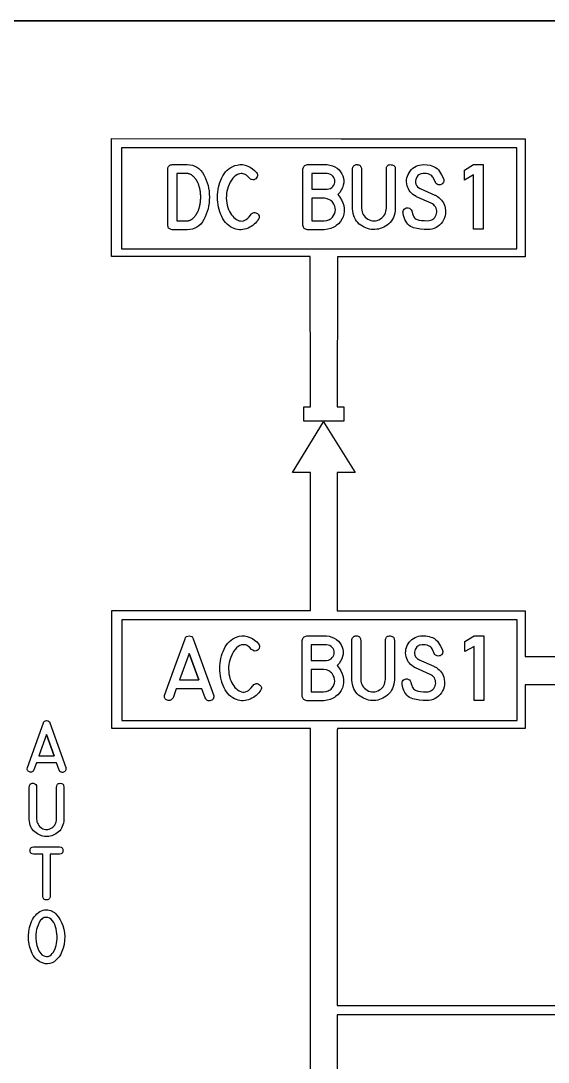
# Model space of a CAD drawing. Extents: x 361 to 684, y 82 to 686.
# Drawn here: x 404 to 437.2, y 371.2 to 436.8 of the extents above; entities that cross this region are included whole.
import ezdxf

# ---------------------------------------------------------------- set-up
doc = ezdxf.new("R2010")
doc.units = 0
for name, color, linetype in [('_BACKPANEL', 5, 'CONTINUOUS'), ('_ENGRAVING', 105, 'CONTINUOUS'), ('_TOPLAYER', 1, 'CONTINUOUS')]:
    doc.layers.add(name, color=color, linetype=linetype)

msp = doc.modelspace()

# ---------------------------------------------------------------- linework, layer by layer
at = {"layer": '_BACKPANEL'}
msp.add_lwpolyline([(683.839, 436.825), (683.839, 431.985), (683.839, 422.306), (683.839, 412.626), (683.839, 340.03), (683.839, 330.35), (361.5, 330.35), (361.5, 340.03), (361.5, 412.626), (361.5, 422.306), (361.5, 431.985), (361.5, 436.825)], close=True, dxfattribs=at)
at = {"layer": '_ENGRAVING'}
for points in [[(424.157, 429.376), (435.737, 429.376), (435.737, 421.939), (423.908, 421.939), (423.908, 420.942), (423.906, 412.485), (424.326, 412.485), (424.326, 411.585), (421.804, 411.585), (421.804, 412.485), (422.211, 412.485), (422.203, 421.96), (409.689, 421.96), (409.689, 429.397)], [(410.303, 422.461), (435.214, 422.461), (435.214, 428.811), (410.303, 428.811)], [(413.508, 427.761), (414.448, 427.761), (414.618, 427.751), (414.777, 427.721), (414.925, 427.671), (415.061, 427.601), (415.187, 427.511), (415.302, 427.4), (415.406, 427.27), (415.499, 427.12), (415.581, 426.958), (415.651, 426.791), (415.712, 426.621), (415.761, 426.446), (415.799, 426.268), (415.826, 426.086), (415.843, 425.899), (415.848, 425.709), (415.843, 425.519), (415.826, 425.332), (415.799, 425.15), (415.76, 424.971), (415.711, 424.797), (415.651, 424.627), (415.58, 424.46), (415.498, 424.298), (415.405, 424.148), (415.301, 424.017), (415.186, 423.907), (415.06, 423.817), (414.923, 423.747), (414.776, 423.697), (414.618, 423.667), (414.448, 423.657), (413.508, 423.657), (413.512, 423.657), (413.508, 423.657), (413.436, 423.669), (413.345, 423.704), (413.31, 423.73), (413.281, 423.762), (413.258, 423.799), (413.242, 423.841), (413.23, 423.941), (413.228, 423.941), (413.23, 427.481), (413.228, 427.497), (413.236, 427.55), (413.253, 427.599), (413.279, 427.643), (413.315, 427.684), (413.358, 427.718), (413.404, 427.742), (413.455, 427.756), (413.51, 427.761)], [(418.929, 424.298), (418.911, 424.272), (418.901, 424.258), (418.893, 424.246), (418.822, 424.156), (418.746, 424.074), (418.664, 423.998), (418.577, 423.928), (418.484, 423.866), (418.387, 423.81), (418.284, 423.76), (418.175, 423.718), (418.064, 423.684), (417.954, 423.662), (417.844, 423.652), (417.734, 423.653), (417.625, 423.666), (417.516, 423.691), (417.408, 423.727), (417.3, 423.775), (417.179, 423.843), (417.066, 423.922), (416.961, 424.012), (416.865, 424.113), (416.777, 424.224), (416.698, 424.347), (416.627, 424.48), (416.564, 424.625), (416.509, 424.775), (416.463, 424.927), (416.426, 425.081), (416.396, 425.236), (416.375, 425.392), (416.362, 425.55), (416.358, 425.709), (416.362, 425.87), (416.375, 426.03), (416.396, 426.187), (416.425, 426.34), (416.464, 426.49), (416.51, 426.637), (416.566, 426.781), (416.629, 426.921), (416.702, 427.058), (416.783, 427.187), (416.872, 427.303), (416.97, 427.407), (417.077, 427.498), (417.193, 427.576), (417.317, 427.642), (417.45, 427.695), (417.591, 427.735), (417.759, 427.76), (417.926, 427.758), (418.093, 427.728), (418.26, 427.67), (418.419, 427.591), (418.564, 427.498), (418.693, 427.39), (418.807, 427.268), (418.817, 427.254), (418.854, 427.193), (418.873, 427.128), (418.873, 427.061), (418.855, 426.991), (418.823, 426.926), (418.779, 426.874), (418.724, 426.836), (418.657, 426.811), (418.582, 426.802), (418.51, 426.814), (418.44, 426.848), (418.374, 426.903), (418.241, 427.039), (418.176, 427.092), (418.111, 427.135), (418.047, 427.167), (417.984, 427.19), (417.921, 427.202), (417.859, 427.204), (417.738, 427.187), (417.624, 427.147), (417.517, 427.085), (417.415, 427), (417.322, 426.897), (417.236, 426.78), (417.159, 426.65), (417.09, 426.507), (417.031, 426.359), (416.985, 426.215), (416.951, 426.077), (416.93, 425.943), (416.917, 425.797), (416.914, 425.65), (416.921, 425.503), (416.937, 425.355), (416.965, 425.21), (417.004, 425.068), (417.055, 424.931), (417.118, 424.799), (417.18, 424.69), (417.246, 424.592), (417.315, 424.504), (417.389, 424.427), (417.466, 424.361), (417.548, 424.306), (417.633, 424.261), (417.722, 424.227), (417.813, 424.207), (417.903, 424.205), (417.993, 424.222), (418.082, 424.257), (418.171, 424.309), (418.259, 424.38), (418.347, 424.469), (418.434, 424.577), (418.472, 424.629), (418.519, 424.675), (418.567, 424.709), (418.615, 424.732), (418.665, 424.744), (418.715, 424.743), (418.765, 424.731), (418.816, 424.707), (418.868, 424.672), (418.915, 424.63), (418.95, 424.586), (418.974, 424.542), (418.988, 424.496), (418.99, 424.448), (418.981, 424.399), (418.96, 424.349)], [(423.259, 427.761), (423.441, 427.735), (423.608, 427.688), (423.76, 427.62), (423.897, 427.531), (424.016, 427.426), (424.116, 427.312), (424.195, 427.187), (424.255, 427.053), (424.294, 426.911), (424.312, 426.764), (424.308, 426.613), (424.282, 426.457), (424.233, 426.303), (424.157, 426.155), (424.056, 426.013), (423.93, 425.877), (424.069, 425.712), (424.179, 425.54), (424.261, 425.361), (424.313, 425.176), (424.338, 424.99), (424.339, 424.811), (424.315, 424.638), (424.266, 424.471), (424.193, 424.314), (424.098, 424.168), (423.98, 424.036), (423.84, 423.915), (423.762, 423.861), (423.679, 423.813), (423.5, 423.736), (423.303, 423.684), (423.087, 423.657), (423.081, 423.657), (422.019, 423.657), (421.961, 423.668), (421.909, 423.687), (421.864, 423.712), (421.825, 423.743), (421.793, 423.781), (421.767, 423.826), (421.748, 423.877), (421.735, 423.935), (421.735, 427.477), (421.747, 427.535), (421.766, 427.588), (421.791, 427.633), (421.823, 427.672), (421.862, 427.704), (421.907, 427.73), (421.96, 427.749), (422.019, 427.761)], [(427.556, 425.009), (427.556, 424.969), (427.548, 424.849), (427.521, 424.701), (427.485, 424.563), (427.438, 424.434), (427.38, 424.316), (427.313, 424.208), (427.234, 424.11), (427.146, 424.022), (427.046, 423.944), (426.941, 423.876), (426.834, 423.818), (426.726, 423.769), (426.615, 423.73), (426.503, 423.701), (426.389, 423.682), (426.273, 423.672), (426.156, 423.672), (426.039, 423.681), (425.924, 423.7), (425.812, 423.729), (425.703, 423.768), (425.596, 423.816), (425.492, 423.873), (425.39, 423.94), (425.29, 424.017), (425.198, 424.104), (425.117, 424.199), (425.047, 424.304), (424.988, 424.419), (424.94, 424.542), (424.903, 424.675), (424.878, 424.818), (424.864, 424.969), (424.864, 425.009), (424.864, 427.481), (424.87, 427.538), (424.886, 427.589), (424.912, 427.637), (424.942, 427.678), (424.976, 427.711), (425.014, 427.736), (425.055, 427.752), (425.101, 427.761), (425.151, 427.762), (425.205, 427.755), (425.257, 427.741), (425.302, 427.722), (425.34, 427.696), (425.371, 427.665), (425.396, 427.627), (425.413, 427.584), (425.424, 427.535), (425.427, 427.481), (425.427, 425.009), (425.44, 424.898), (425.464, 424.793), (425.498, 424.696), (425.543, 424.607), (425.599, 424.524), (425.666, 424.449), (425.743, 424.381), (425.831, 424.32), (425.926, 424.27), (426.021, 424.236), (426.118, 424.216), (426.216, 424.211), (426.315, 424.221), (426.415, 424.246), (426.516, 424.285), (426.619, 424.34), (426.706, 424.399), (426.78, 424.466), (426.842, 424.541), (426.892, 424.625), (426.931, 424.714), (426.961, 424.808), (426.982, 424.906), (426.995, 425.009), (426.995, 427.481), (426.999, 427.535), (427.013, 427.592), (427.035, 427.641), (427.063, 427.682), (427.097, 427.714), (427.138, 427.737), (427.185, 427.752), (427.239, 427.759), (427.3, 427.757), (427.36, 427.748), (427.412, 427.731), (427.456, 427.707), (427.492, 427.676), (427.52, 427.638), (427.54, 427.593), (427.552, 427.54), (427.556, 427.481)], [(430.052, 425.841), (430.084, 425.827), (430.119, 425.809), (430.151, 425.791), (430.182, 425.772), (430.215, 425.753), (430.309, 425.685), (430.394, 425.61), (430.469, 425.529), (430.535, 425.442), (430.592, 425.349), (430.639, 425.249), (430.676, 425.144), (430.705, 425.031), (430.726, 424.849), (430.72, 424.661), (430.697, 424.527), (430.657, 424.398), (430.601, 424.275), (430.53, 424.157), (430.445, 424.047), (430.351, 423.951), (430.246, 423.869), (430.131, 423.799), (430.002, 423.739), (429.869, 423.697), (429.735, 423.671), (429.598, 423.663), (429.369, 423.67), (429.146, 423.692), (428.927, 423.73), (428.714, 423.782), (428.612, 423.818), (428.518, 423.866), (428.432, 423.928), (428.353, 424.001), (428.282, 424.087), (428.218, 424.186), (428.161, 424.297), (428.113, 424.42), (428.077, 424.556), (428.049, 424.697), (428.042, 424.767), (428.052, 424.833), (428.077, 424.894), (428.12, 424.951), (428.173, 424.998), (428.233, 425.027), (428.299, 425.04), (428.37, 425.035), (428.443, 425.011), (428.504, 424.97), (428.553, 424.913), (428.59, 424.839), (428.596, 424.821), (428.653, 424.625), (428.688, 424.544), (428.727, 424.474), (428.772, 424.414), (428.82, 424.366), (428.873, 424.328), (428.93, 424.302), (429.061, 424.266), (429.216, 424.241), (429.393, 424.228), (429.594, 424.226), (429.688, 424.232), (429.775, 424.249), (429.853, 424.278), (429.924, 424.318), (429.988, 424.37), (430.043, 424.433), (430.091, 424.508), (430.131, 424.595), (430.157, 424.678), (430.168, 424.762), (430.167, 424.848), (430.151, 424.936), (430.124, 425.021), (430.086, 425.099), (430.037, 425.169), (429.978, 425.232), (429.911, 425.28), (429.826, 425.326), (428.901, 425.733), (428.872, 425.749), (428.764, 425.812), (428.666, 425.882), (428.58, 425.958), (428.504, 426.04), (428.439, 426.129), (428.385, 426.224), (428.341, 426.325), (428.308, 426.432), (428.282, 426.559), (428.27, 426.682), (428.272, 426.802), (428.288, 426.919), (428.319, 427.033), (428.363, 427.143), (428.422, 427.25), (428.495, 427.353), (428.578, 427.449), (428.668, 427.532), (428.764, 427.602), (428.866, 427.659), (428.974, 427.704), (429.089, 427.736), (429.21, 427.755), (429.337, 427.761), (429.556, 427.755), (429.764, 427.716), (429.864, 427.69), (429.966, 427.651), (430.084, 427.586), (430.188, 427.511), (430.277, 427.424), (430.351, 427.326), (430.478, 427.111), (430.593, 426.879), (430.611, 426.827), (430.618, 426.779), (430.617, 426.734), (430.608, 426.69), (430.591, 426.649), (430.541, 426.573), (430.499, 426.537), (430.446, 426.506), (430.39, 426.489), (430.332, 426.484), (430.271, 426.493), (430.213, 426.513), (430.162, 426.547), (430.118, 426.593), (430.082, 426.653), (429.971, 426.89), (429.938, 426.948), (429.9, 427.001), (429.856, 427.049), (429.806, 427.092), (429.721, 427.139), (429.63, 427.172), (429.5, 427.194), (429.317, 427.2), (429.191, 427.184), (429.134, 427.165), (429.081, 427.14), (429.031, 427.107), (428.986, 427.068), (428.907, 426.968), (428.867, 426.892), (428.842, 426.813), (428.831, 426.729), (428.836, 426.641), (428.859, 426.536), (428.901, 426.443), (428.963, 426.364), (429.043, 426.296), (429.061, 426.283), (429.083, 426.27), (429.105, 426.26), (429.129, 426.25)], [(433.091, 423.698), (432.487, 423.698), (432.487, 427.112), (431.909, 426.784), (431.909, 427.411), (432.487, 427.77), (433.091, 427.77)], [(414.448, 424.222), (414.456, 424.222), (414.466, 424.222), (414.473, 424.223), (414.482, 424.224), (414.491, 424.225), (414.502, 424.226), (414.51, 424.227), (414.52, 424.228), (414.528, 424.229), (414.538, 424.23), (414.554, 424.234), (414.562, 424.237), (414.572, 424.242), (414.581, 424.243), (414.592, 424.246), (414.6, 424.248), (414.61, 424.252), (414.628, 424.26), (414.648, 424.268), (414.656, 424.271), (414.666, 424.276), (414.682, 424.286), (414.702, 424.296), (414.71, 424.301), (414.72, 424.308), (414.738, 424.32), (414.747, 424.325), (414.758, 424.332), (414.766, 424.338), (414.776, 424.346), (414.784, 424.351), (414.794, 424.358), (414.814, 424.374), (414.83, 424.39), (414.838, 424.398), (414.848, 424.408), (414.856, 424.416), (414.866, 424.426), (414.884, 424.442), (414.892, 424.45), (414.902, 424.46), (414.91, 424.469), (414.92, 424.48), (414.936, 424.5), (414.954, 424.522), (414.969, 424.544), (414.977, 424.555), (414.987, 424.566), (414.994, 424.579), (415.003, 424.591), (415.01, 424.604), (415.019, 424.617), (415.035, 424.641), (415.042, 424.654), (415.051, 424.667), (415.058, 424.68), (415.067, 424.693), (415.079, 424.719), (415.086, 424.733), (415.095, 424.749), (415.102, 424.762), (415.111, 424.777), (415.116, 424.791), (415.123, 424.807), (415.137, 424.837), (415.151, 424.869), (415.156, 424.884), (415.163, 424.901), (415.168, 424.917), (415.175, 424.935), (415.185, 424.967), (415.19, 424.983), (415.197, 425.001), (415.207, 425.035), (415.219, 425.07), (415.222, 425.087), (415.227, 425.106), (415.231, 425.123), (415.237, 425.142), (415.24, 425.157), (415.245, 425.176), (415.251, 425.214), (415.254, 425.231), (415.259, 425.25), (415.261, 425.267), (415.265, 425.286), (415.271, 425.324), (415.274, 425.342), (415.279, 425.362), (415.283, 425.4), (415.284, 425.417), (415.287, 425.438), (415.291, 425.476), (415.293, 425.514), (415.295, 425.555), (415.297, 425.593), (415.298, 425.612), (415.301, 425.633), (415.302, 425.65), (415.303, 425.671), (415.303, 425.689), (415.303, 425.709), (415.303, 425.728), (415.303, 425.747), (415.302, 425.766), (415.301, 425.787), (415.301, 425.805), (415.301, 425.825), (415.297, 425.865), (415.295, 425.901), (415.291, 425.943), (415.289, 425.979), (415.285, 426.018), (415.282, 426.036), (415.281, 426.056), (415.273, 426.094), (415.269, 426.111), (415.267, 426.13), (415.261, 426.168), (415.255, 426.206), (415.245, 426.242), (415.239, 426.276), (415.233, 426.293), (415.229, 426.312), (415.223, 426.329), (415.219, 426.348), (415.209, 426.382), (415.199, 426.416), (415.192, 426.431), (415.187, 426.448), (415.175, 426.483), (415.163, 426.515), (415.156, 426.53), (415.151, 426.547), (415.143, 426.561), (415.137, 426.577), (415.123, 426.607), (415.111, 426.635), (415.097, 426.665), (415.089, 426.678), (415.083, 426.691), (415.067, 426.719), (415.051, 426.745), (415.042, 426.758), (415.035, 426.771), (415.019, 426.795), (415.011, 426.807), (415.005, 426.819), (414.971, 426.865), (414.94, 426.909), (414.904, 426.95), (414.868, 426.988), (414.834, 427.022), (414.796, 427.052), (414.758, 427.082), (414.72, 427.108), (414.684, 427.13), (414.648, 427.148), (414.61, 427.162), (414.572, 427.176), (414.554, 427.181), (414.538, 427.188), (414.502, 427.194), (414.466, 427.196), (414.456, 427.196), (414.448, 427.196), (413.789, 427.196), (413.789, 424.222)], [(423.259, 427.192), (422.3, 427.192), (422.3, 426.204), (423.265, 426.204), (423.381, 426.225), (423.481, 426.262), (423.565, 426.315), (423.633, 426.383), (423.686, 426.461), (423.723, 426.542), (423.745, 426.626), (423.751, 426.712), (423.742, 426.798), (423.718, 426.88), (423.678, 426.958), (423.624, 427.033), (423.555, 427.097), (423.471, 427.145), (423.372, 427.177)], [(423.081, 424.224), (423.241, 424.243), (423.38, 424.286), (423.442, 424.316), (423.499, 424.353), (423.551, 424.396), (423.598, 424.444), (423.676, 424.55), (423.733, 424.662), (423.769, 424.779), (423.783, 424.902), (423.775, 425.026), (423.746, 425.146), (423.695, 425.262), (423.622, 425.374), (423.577, 425.427), (423.527, 425.474), (423.471, 425.515), (423.409, 425.551), (423.268, 425.607), (423.105, 425.641), (422.3, 425.641), (422.3, 424.224)], [(410.323, 392.722), (435.234, 392.722), (435.234, 399.073), (410.323, 399.073)], [(413.034, 394.35), (413.671, 396.11), (414.311, 397.87), (414.352, 397.949), (414.409, 398.006), (414.482, 398.041), (414.571, 398.053), (414.661, 398.043), (414.735, 398.008), (414.792, 397.951), (414.834, 397.87), (416.109, 394.34), (416.119, 394.273), (416.121, 394.212), (416.113, 394.157), (416.096, 394.108), (416.07, 394.066), (416.035, 394.03), (415.991, 394), (415.938, 393.977), (415.882, 393.961), (415.829, 393.957), (415.78, 393.962), (415.733, 393.978), (415.691, 394.004), (415.651, 394.04), (415.615, 394.087), (415.582, 394.144), (415.377, 394.715), (413.756, 394.715), (413.557, 394.158), (413.524, 394.101), (413.487, 394.054), (413.447, 394.017), (413.403, 393.991), (413.356, 393.976), (413.306, 393.971), (413.252, 393.977), (413.195, 393.994), (413.141, 394.018), (413.097, 394.049), (413.062, 394.085), (413.037, 394.126), (413.022, 394.174), (413.016, 394.227), (413.02, 394.286)], [(419.062, 394.604), (419.044, 394.578), (419.035, 394.564), (419.027, 394.552), (418.956, 394.463), (418.88, 394.38), (418.798, 394.305), (418.712, 394.235), (418.62, 394.173), (418.522, 394.117), (418.42, 394.068), (418.312, 394.026), (418.201, 393.992), (418.091, 393.97), (417.981, 393.96), (417.872, 393.961), (417.763, 393.974), (417.655, 393.999), (417.547, 394.035), (417.439, 394.083), (417.319, 394.15), (417.206, 394.229), (417.102, 394.319), (417.007, 394.419), (416.919, 394.53), (416.84, 394.652), (416.769, 394.785), (416.707, 394.929), (416.652, 395.079), (416.606, 395.23), (416.569, 395.383), (416.539, 395.538), (416.519, 395.693), (416.506, 395.851), (416.502, 396.01), (416.506, 396.17), (416.518, 396.329), (416.539, 396.485), (416.569, 396.638), (416.607, 396.787), (416.653, 396.934), (416.708, 397.077), (416.772, 397.216), (416.844, 397.353), (416.924, 397.481), (417.014, 397.597), (417.111, 397.7), (417.218, 397.791), (417.333, 397.869), (417.457, 397.934), (417.589, 397.987), (417.73, 398.027), (417.897, 398.053), (418.063, 398.05), (418.23, 398.02), (418.396, 397.962), (418.555, 397.884), (418.698, 397.791), (418.827, 397.684), (418.941, 397.562), (418.951, 397.548), (418.988, 397.487), (419.006, 397.423), (419.007, 397.356), (418.989, 397.286), (418.956, 397.221), (418.913, 397.17), (418.858, 397.132), (418.792, 397.107), (418.717, 397.098), (418.645, 397.11), (418.576, 397.144), (418.509, 397.199), (418.377, 397.334), (418.312, 397.387), (418.248, 397.429), (418.184, 397.462), (418.121, 397.484), (418.058, 397.496), (417.996, 397.498), (417.876, 397.481), (417.763, 397.441), (417.655, 397.379), (417.555, 397.295), (417.461, 397.192), (417.376, 397.076), (417.299, 396.947), (417.231, 396.804), (417.172, 396.656), (417.126, 396.514), (417.093, 396.376), (417.071, 396.243), (417.058, 396.097), (417.055, 395.95), (417.062, 395.804), (417.078, 395.657), (417.106, 395.512), (417.145, 395.371), (417.196, 395.235), (417.258, 395.103), (417.32, 394.994), (417.386, 394.896), (417.455, 394.809), (417.528, 394.733), (417.605, 394.667), (417.686, 394.611), (417.771, 394.567), (417.86, 394.533), (417.951, 394.513), (418.041, 394.511), (418.13, 394.528), (418.219, 394.562), (418.307, 394.615), (418.395, 394.686), (418.482, 394.774), (418.569, 394.881), (418.607, 394.933), (418.654, 394.979), (418.702, 395.014), (418.75, 395.036), (418.799, 395.048), (418.849, 395.047), (418.899, 395.035), (418.95, 395.011), (419.002, 394.976), (419.048, 394.934), (419.083, 394.891), (419.108, 394.846), (419.121, 394.8), (419.123, 394.753), (419.114, 394.705), (419.094, 394.655)], [(423.219, 398.053), (423.401, 398.027), (423.567, 397.98), (423.718, 397.912), (423.855, 397.824), (423.974, 397.72), (424.073, 397.606), (424.152, 397.482), (424.212, 397.348), (424.251, 397.206), (424.268, 397.06), (424.264, 396.91), (424.239, 396.755), (424.189, 396.601), (424.115, 396.453), (424.014, 396.312), (423.888, 396.177), (424.026, 396.012), (424.136, 395.84), (424.217, 395.662), (424.269, 395.478), (424.295, 395.293), (424.296, 395.115), (424.272, 394.943), (424.223, 394.776), (424.15, 394.619), (424.055, 394.475), (423.938, 394.342), (423.798, 394.222), (423.72, 394.168), (423.638, 394.121), (423.459, 394.044), (423.263, 393.992), (423.048, 393.965), (423.042, 393.965), (421.984, 393.965), (421.926, 393.976), (421.875, 393.995), (421.83, 394.02), (421.791, 394.051), (421.759, 394.089), (421.734, 394.134), (421.714, 394.185), (421.702, 394.242), (421.702, 397.77), (421.714, 397.828), (421.732, 397.88), (421.757, 397.926), (421.789, 397.964), (421.828, 397.997), (421.873, 398.022), (421.925, 398.041), (421.984, 398.053)], [(427.499, 395.312), (427.499, 395.272), (427.491, 395.153), (427.465, 395.005), (427.429, 394.867), (427.382, 394.739), (427.325, 394.622), (427.257, 394.514), (427.179, 394.416), (427.091, 394.329), (426.992, 394.251), (426.887, 394.183), (426.781, 394.125), (426.673, 394.077), (426.563, 394.038), (426.451, 394.009), (426.337, 393.99), (426.222, 393.98), (426.105, 393.98), (425.989, 393.989), (425.875, 394.008), (425.763, 394.037), (425.654, 394.075), (425.547, 394.123), (425.443, 394.181), (425.342, 394.248), (425.243, 394.324), (425.151, 394.41), (425.07, 394.505), (425, 394.61), (424.941, 394.724), (424.894, 394.847), (424.858, 394.98), (424.832, 395.121), (424.818, 395.272), (424.818, 395.312), (424.818, 397.774), (424.824, 397.831), (424.84, 397.882), (424.866, 397.93), (424.896, 397.971), (424.93, 398.003), (424.967, 398.028), (425.009, 398.045), (425.055, 398.053), (425.104, 398.054), (425.158, 398.047), (425.209, 398.033), (425.255, 398.014), (425.293, 397.988), (425.324, 397.957), (425.348, 397.92), (425.365, 397.877), (425.376, 397.828), (425.379, 397.774), (425.379, 395.312), (425.392, 395.201), (425.416, 395.097), (425.45, 395), (425.495, 394.911), (425.551, 394.829), (425.617, 394.754), (425.694, 394.686), (425.782, 394.626), (425.876, 394.576), (425.971, 394.541), (426.067, 394.522), (426.165, 394.517), (426.263, 394.527), (426.363, 394.551), (426.464, 394.591), (426.567, 394.646), (426.653, 394.704), (426.727, 394.771), (426.789, 394.846), (426.838, 394.929), (426.877, 395.018), (426.907, 395.112), (426.928, 395.21), (426.941, 395.312), (426.941, 397.774), (426.945, 397.828), (426.959, 397.885), (426.98, 397.934), (427.008, 397.974), (427.042, 398.006), (427.083, 398.029), (427.131, 398.044), (427.184, 398.051), (427.245, 398.049), (427.305, 398.04), (427.356, 398.023), (427.4, 397.999), (427.436, 397.968), (427.464, 397.93), (427.484, 397.885), (427.495, 397.833), (427.499, 397.774)], [(429.986, 396.141), (430.017, 396.127), (430.053, 396.109), (430.085, 396.091), (430.116, 396.072), (430.149, 396.053), (430.242, 395.985), (430.327, 395.911), (430.402, 395.83), (430.467, 395.744), (430.524, 395.651), (430.57, 395.551), (430.608, 395.446), (430.636, 395.334), (430.658, 395.152), (430.652, 394.965), (430.628, 394.832), (430.588, 394.704), (430.533, 394.581), (430.462, 394.463), (430.378, 394.354), (430.284, 394.258), (430.179, 394.176), (430.065, 394.106), (429.936, 394.047), (429.804, 394.005), (429.67, 393.979), (429.534, 393.971), (429.306, 393.978), (429.083, 394), (428.865, 394.038), (428.653, 394.09), (428.552, 394.125), (428.458, 394.174), (428.372, 394.235), (428.294, 394.308), (428.222, 394.394), (428.159, 394.492), (428.103, 394.602), (428.054, 394.725), (428.019, 394.861), (427.991, 395.001), (427.984, 395.071), (427.993, 395.136), (428.019, 395.197), (428.061, 395.254), (428.115, 395.301), (428.174, 395.33), (428.239, 395.343), (428.311, 395.338), (428.384, 395.314), (428.444, 395.273), (428.493, 395.216), (428.53, 395.143), (428.536, 395.125), (428.592, 394.93), (428.627, 394.849), (428.667, 394.779), (428.711, 394.72), (428.759, 394.671), (428.812, 394.634), (428.869, 394.608), (428.999, 394.571), (429.153, 394.547), (429.33, 394.533), (429.53, 394.532), (429.624, 394.537), (429.71, 394.555), (429.788, 394.583), (429.859, 394.624), (429.922, 394.675), (429.977, 394.738), (430.025, 394.813), (430.065, 394.899), (430.09, 394.982), (430.102, 395.066), (430.1, 395.152), (430.085, 395.239), (430.058, 395.324), (430.02, 395.401), (429.971, 395.471), (429.912, 395.534), (429.845, 395.582), (429.761, 395.628), (428.84, 396.033), (428.81, 396.049), (428.703, 396.112), (428.606, 396.181), (428.52, 396.257), (428.444, 396.339), (428.379, 396.427), (428.325, 396.522), (428.282, 396.623), (428.249, 396.73), (428.223, 396.856), (428.211, 396.979), (428.213, 397.098), (428.229, 397.215), (428.259, 397.328), (428.304, 397.437), (428.362, 397.544), (428.435, 397.647), (428.518, 397.742), (428.607, 397.825), (428.703, 397.895), (428.804, 397.952), (428.912, 397.996), (429.026, 398.028), (429.147, 398.047), (429.274, 398.053), (429.492, 398.047), (429.699, 398.008), (429.799, 397.983), (429.9, 397.944), (430.018, 397.879), (430.121, 397.804), (430.21, 397.717), (430.284, 397.62), (430.411, 397.406), (430.525, 397.175), (430.542, 397.123), (430.549, 397.075), (430.548, 397.03), (430.539, 396.986), (430.523, 396.945), (430.473, 396.869), (430.431, 396.834), (430.378, 396.803), (430.323, 396.786), (430.265, 396.781), (430.204, 396.79), (430.146, 396.81), (430.095, 396.844), (430.052, 396.89), (430.015, 396.949), (429.905, 397.186), (429.873, 397.244), (429.835, 397.296), (429.791, 397.344), (429.741, 397.387), (429.656, 397.433), (429.566, 397.466), (429.437, 397.488), (429.254, 397.494), (429.128, 397.478), (429.071, 397.46), (429.018, 397.434), (428.969, 397.402), (428.924, 397.363), (428.846, 397.263), (428.806, 397.188), (428.78, 397.109), (428.77, 397.025), (428.774, 396.937), (428.798, 396.833), (428.84, 396.741), (428.901, 396.661), (428.981, 396.594), (428.999, 396.581), (429.021, 396.568), (429.043, 396.558), (429.067, 396.548)], [(433.129, 393.98), (432.525, 393.98), (432.525, 397.393), (431.947, 397.066), (431.947, 397.693), (432.525, 398.051), (433.129, 398.051)], [(423.219, 397.486), (422.265, 397.486), (422.265, 396.502), (423.225, 396.502), (423.341, 396.523), (423.44, 396.56), (423.524, 396.612), (423.592, 396.681), (423.645, 396.759), (423.682, 396.839), (423.703, 396.922), (423.71, 397.008), (423.701, 397.094), (423.677, 397.175), (423.637, 397.253), (423.583, 397.328), (423.514, 397.392), (423.431, 397.44), (423.332, 397.471)], [(415.174, 395.276), (414.569, 396.953), (413.961, 395.276)], [(414.569, 396.953), (415.174, 395.276)], [(423.042, 394.53), (423.201, 394.549), (423.34, 394.592), (423.402, 394.622), (423.459, 394.658), (423.511, 394.701), (423.557, 394.749), (423.635, 394.855), (423.692, 394.966), (423.727, 395.083), (423.741, 395.205), (423.734, 395.329), (423.705, 395.448), (423.654, 395.564), (423.581, 395.676), (423.537, 395.728), (423.486, 395.775), (423.431, 395.816), (423.369, 395.852), (423.229, 395.907), (423.066, 395.941), (422.265, 395.941), (422.265, 394.53)], [(404.385, 389.762), (404.885, 391.164), (405.386, 392.567), (405.419, 392.63), (405.463, 392.676), (405.521, 392.703), (405.591, 392.713), (405.661, 392.705), (405.719, 392.677), (405.764, 392.631), (405.797, 392.567), (406.797, 389.754), (406.806, 389.652), (406.8, 389.608), (406.787, 389.569), (406.767, 389.536), (406.739, 389.507), (406.705, 389.483), (406.663, 389.464), (406.619, 389.452), (406.578, 389.448), (406.539, 389.453), (406.503, 389.465), (406.469, 389.486), (406.438, 389.515), (406.384, 389.598), (406.223, 390.053), (404.951, 390.053), (404.795, 389.609), (404.74, 389.526), (404.708, 389.497), (404.674, 389.476), (404.637, 389.464), (404.598, 389.46), (404.556, 389.465), (404.511, 389.478), (404.469, 389.497), (404.434, 389.522), (404.407, 389.55), (404.387, 389.583), (404.375, 389.621), (404.371, 389.664)], [(406.064, 390.5), (405.589, 391.836), (405.112, 390.5)], [(405.589, 391.836), (406.064, 390.5)], [(406.677, 386.506), (406.677, 386.473), (406.67, 386.374), (406.649, 386.252), (406.62, 386.139), (406.582, 386.033), (406.535, 385.936), (406.48, 385.848), (406.417, 385.767), (406.345, 385.695), (406.265, 385.631), (406.18, 385.575), (406.094, 385.527), (406.006, 385.487), (405.916, 385.455), (405.826, 385.431), (405.734, 385.415), (405.64, 385.407), (405.545, 385.407), (405.451, 385.415), (405.358, 385.431), (405.267, 385.454), (405.179, 385.486), (405.092, 385.525), (405.008, 385.573), (404.926, 385.628), (404.845, 385.691), (404.771, 385.762), (404.705, 385.84), (404.648, 385.927), (404.601, 386.021), (404.562, 386.122), (404.533, 386.231), (404.512, 386.348), (404.501, 386.473), (404.501, 386.506), (404.501, 388.535), (404.505, 388.582), (404.518, 388.624), (404.564, 388.697), (404.622, 388.744), (404.692, 388.765), (404.776, 388.76), (404.855, 388.733), (404.911, 388.686), (404.945, 388.62), (404.956, 388.535), (404.956, 386.506), (404.966, 386.414), (404.985, 386.328), (405.013, 386.249), (405.05, 386.175), (405.095, 386.107), (405.149, 386.045), (405.212, 385.989), (405.283, 385.939), (405.359, 385.899), (405.436, 385.87), (405.514, 385.854), (405.593, 385.85), (405.674, 385.858), (405.755, 385.878), (405.837, 385.911), (405.92, 385.956), (405.99, 386.004), (406.05, 386.06), (406.1, 386.121), (406.14, 386.19), (406.172, 386.263), (406.196, 386.34), (406.213, 386.421), (406.223, 386.506), (406.223, 388.535), (406.226, 388.579), (406.256, 388.667), (406.278, 388.7), (406.306, 388.726), (406.339, 388.746), (406.377, 388.758), (406.47, 388.762), (406.561, 388.74), (406.596, 388.721), (406.625, 388.695), (406.648, 388.664), (406.664, 388.627), (406.677, 388.535)], [(405.364, 381.635), (405.364, 384.294), (404.776, 384.294), (404.677, 384.315), (404.639, 384.335), (404.607, 384.36), (404.583, 384.392), (404.566, 384.43), (404.555, 384.474), (404.552, 384.524), (404.556, 384.574), (404.566, 384.617), (404.584, 384.655), (404.608, 384.687), (404.64, 384.713), (404.678, 384.733), (404.776, 384.755), (406.404, 384.755), (406.5, 384.734), (406.539, 384.714), (406.57, 384.688), (406.594, 384.656), (406.611, 384.618), (406.622, 384.574), (406.626, 384.524), (406.622, 384.473), (406.612, 384.429), (406.595, 384.391), (406.571, 384.359), (406.539, 384.334), (406.501, 384.314), (406.404, 384.294), (405.817, 384.294), (405.817, 381.635), (405.788, 381.534), (405.766, 381.494), (405.739, 381.462), (405.707, 381.437), (405.67, 381.419), (405.627, 381.409), (405.58, 381.406), (405.533, 381.411), (405.492, 381.422), (405.456, 381.44), (405.426, 381.465), (405.402, 381.497), (405.384, 381.536)], [(406.611, 379.805), (406.675, 379.573), (406.715, 379.336), (406.731, 379.095), (406.725, 378.85), (406.694, 378.608), (406.64, 378.377), (406.561, 378.156), (406.458, 377.947), (406.379, 377.825), (406.287, 377.712), (406.181, 377.609), (406.063, 377.515), (405.934, 377.441), (405.799, 377.395), (405.657, 377.378), (405.509, 377.39), (405.389, 377.418), (405.276, 377.456), (405.171, 377.506), (405.073, 377.566), (404.982, 377.637), (404.899, 377.719), (404.822, 377.811), (404.753, 377.915), (404.691, 378.026), (404.636, 378.14), (404.588, 378.257), (404.547, 378.377), (404.513, 378.5), (404.486, 378.626), (404.452, 378.887), (404.447, 379.154), (404.469, 379.416), (404.518, 379.675), (404.594, 379.931), (404.642, 380.054), (404.697, 380.168), (404.759, 380.273), (404.828, 380.37), (404.903, 380.458), (404.985, 380.537), (405.073, 380.608), (405.168, 380.67), (405.266, 380.72), (405.365, 380.755), (405.467, 380.776), (405.571, 380.783), (405.669, 380.778), (405.762, 380.764), (405.851, 380.74), (405.935, 380.706), (406.014, 380.663), (406.089, 380.61), (406.16, 380.547), (406.225, 380.475), (406.345, 380.318), (406.449, 380.154), (406.538, 379.983)], [(405.584, 380.311), (405.511, 380.306), (405.443, 380.291), (405.379, 380.265), (405.32, 380.229), (405.266, 380.183), (405.216, 380.127), (405.171, 380.06), (405.13, 379.983), (405.06, 379.824), (405.004, 379.678), (404.963, 379.544), (404.935, 379.421), (404.914, 379.234), (404.913, 379.011), (404.934, 378.772), (404.981, 378.535), (405.015, 378.421), (405.056, 378.312), (405.105, 378.209), (405.162, 378.112), (405.227, 378.026), (405.301, 377.955), (405.385, 377.901), (405.478, 377.862), (405.588, 377.84), (405.64, 377.841), (405.69, 377.849), (405.738, 377.864), (405.785, 377.887), (405.871, 377.954), (405.949, 378.038), (406.016, 378.125), (406.074, 378.214), (406.121, 378.305), (406.161, 378.408), (406.194, 378.526), (406.22, 378.659), (406.239, 378.807), (406.25, 378.962), (406.252, 379.117), (406.243, 379.272), (406.225, 379.427), (406.196, 379.578), (406.156, 379.722), (406.105, 379.857), (406.043, 379.985), (405.968, 380.098), (405.879, 380.188), (405.776, 380.256), (405.659, 380.302)]]:
    msp.add_lwpolyline(points, close=True, dxfattribs=at)
for points in [[(422.222, 370.151), (422.222, 392.222), (409.708, 392.222), (409.708, 399.659), (422.222, 399.659), (422.215, 408.348), (421.088, 408.348), (423.033, 411.547), (425.038, 408.348), (423.905, 408.348), (423.904, 399.626), (435.737, 399.626), (435.737, 396.761), (505.338, 396.761)], [(505.338, 394.961), (435.737, 394.961), (435.737, 392.222), (423.908, 392.222), (423.908, 392.148), (423.903, 392.141), (423.903, 374.756), (509.86, 374.756)], [(509.86, 374.16), (423.903, 374.16), (423.903, 370.151)]]:
    msp.add_lwpolyline(points, dxfattribs=at)
at = {"layer": '_TOPLAYER'}
msp.add_lwpolyline([(455.603, 436.825), (363.773, 436.825)], dxfattribs=at)

doc.saveas('drawing.dxf')
